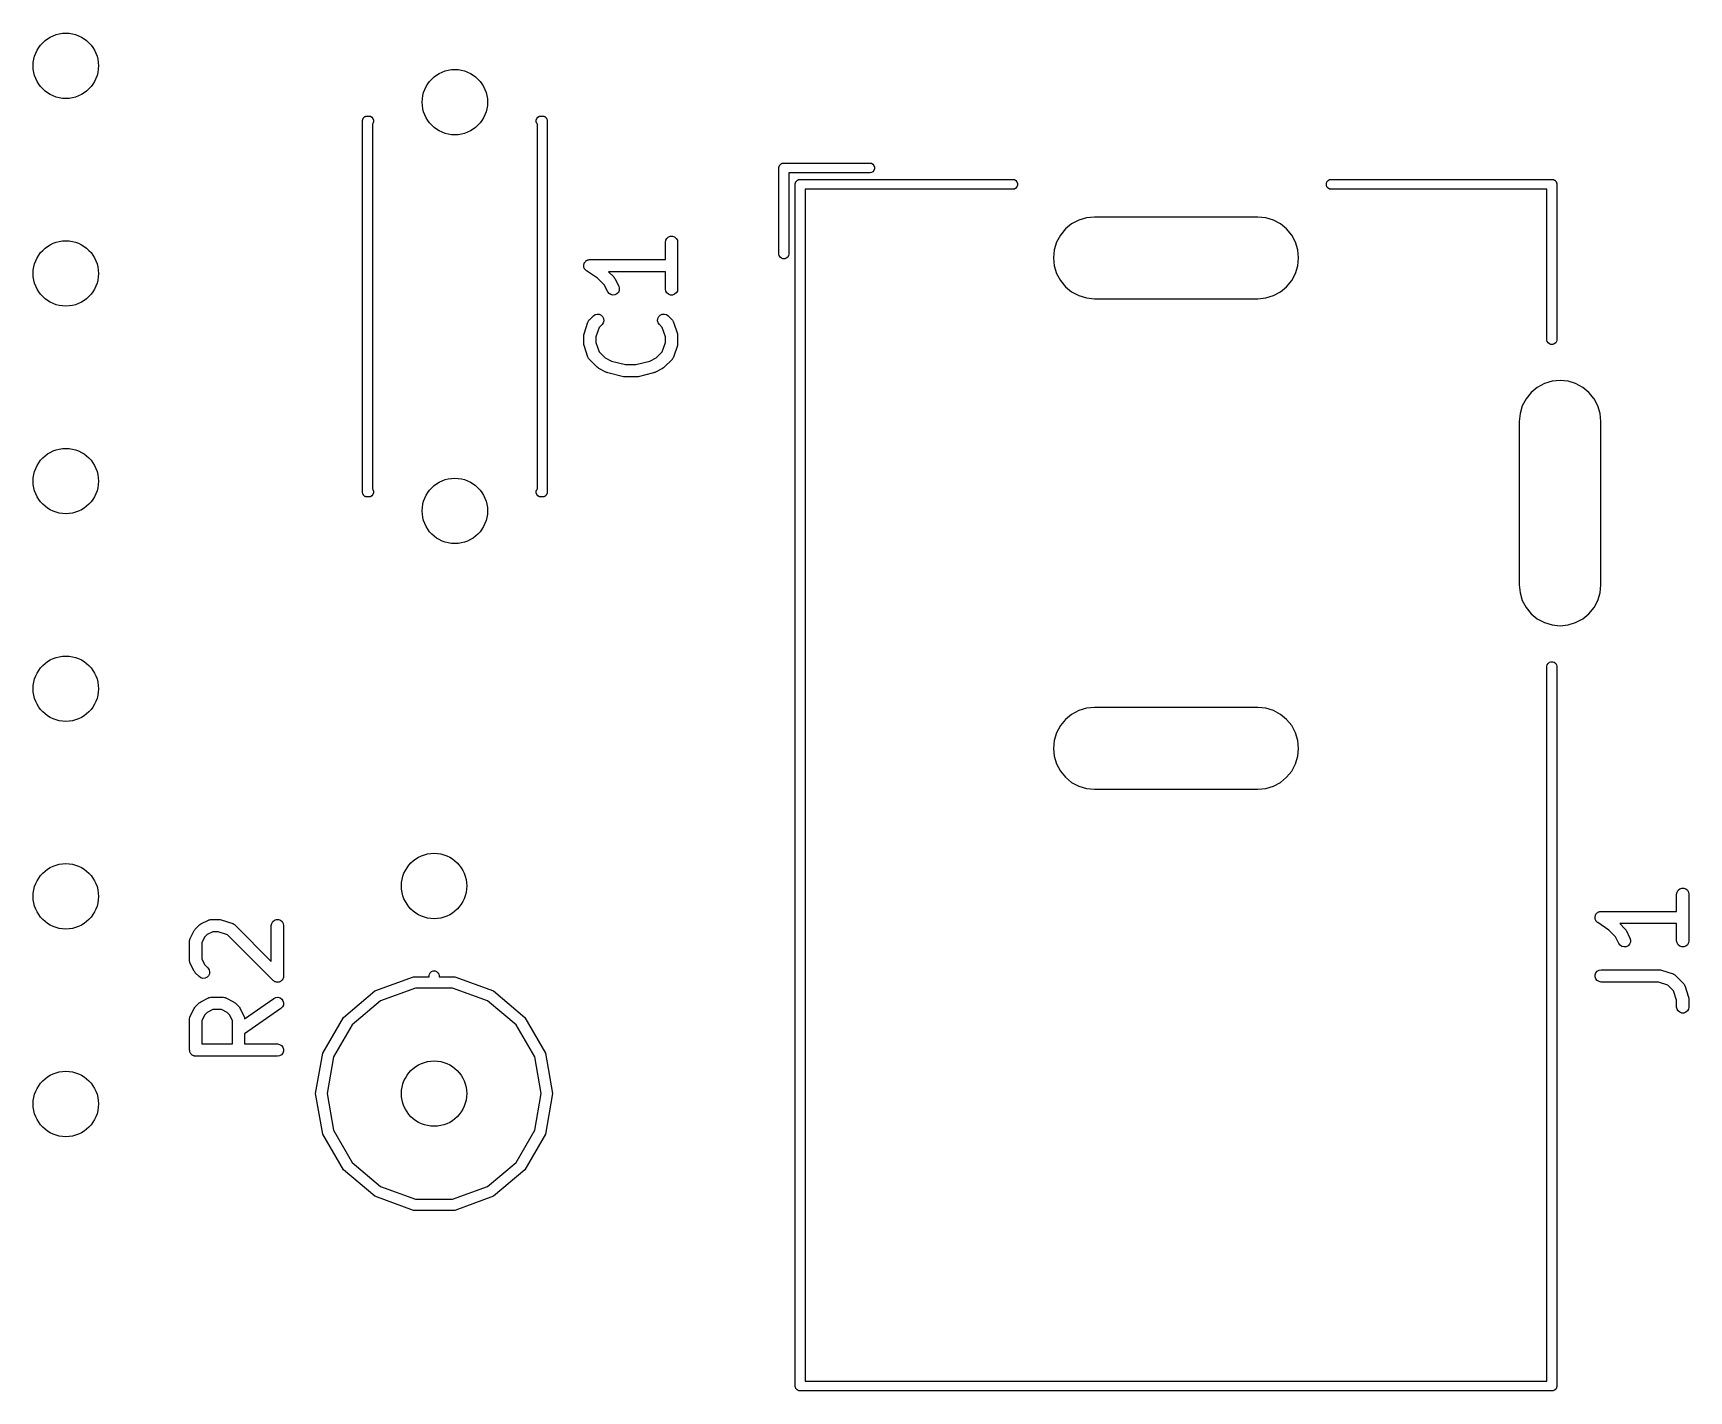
# Model space of a CAD drawing. Extents: x 138.2 to 186.5, y -95.8 to -46.7.
# Drawn here: x 165.72 to 185.98, y -95.84 to -79.23 of the extents above; entities that cross this region are included whole.
import ezdxf

# ---------------------------------------------------------------- set-up
doc = ezdxf.new("R2010")
doc.units = 0
doc.header["$MEASUREMENT"] = 0
doc.layers.add('BLACK', color=7, linetype='CONTINUOUS')

msp = doc.modelspace()

# ---------------------------------------------------------------- linework, layer by layer
at = {"layer": 'BLACK', "linetype": 'CONTINUOUS'}
for p, q in [((169.773, -80.2542), (169.778, -80.2507)), ((169.778, -80.2507), (169.783, -80.2489)), ((169.783, -80.2489), (169.787, -80.2462)), ((169.787, -80.2462), (169.792, -80.2453)), ((169.792, -80.2453), (169.797, -80.2435)), ((169.797, -80.2435), (169.803, -80.2435)), ((169.803, -80.2435), (169.803, -80.2435)), ((169.803, -80.2435), (169.828, -80.2435)), ((169.828, -80.2435), (169.844, -80.2462)), ((169.844, -80.2462), (169.862, -80.2568)), ((171.894, -80.2568), (171.912, -80.2462)), ((171.912, -80.2462), (171.928, -80.2435)), ((171.928, -80.2435), (171.953, -80.2435)), ((171.953, -80.2435), (171.959, -80.2435)), ((171.953, -80.2435), (171.953, -80.2435)), ((171.959, -80.2435), (171.964, -80.2453)), ((171.964, -80.2453), (171.969, -80.2462)), ((171.969, -80.2462), (171.973, -80.2489)), ((171.973, -80.2489), (171.978, -80.2507)), ((171.978, -80.2507), (171.983, -80.2542)), ((169.748, -80.2929), (169.75, -80.2879)), ((169.748, -80.2982), (169.748, -80.2929)), ((169.748, -80.2983), (169.748, -80.2982)), ((169.748, -84.8329), (169.748, -80.2983)), ((169.75, -80.2879), (169.751, -80.2827)), ((169.751, -80.2827), (169.753, -80.278)), ((169.753, -80.278), (169.755, -80.273)), ((169.755, -80.273), (169.759, -80.269)), ((169.759, -80.269), (169.761, -80.2643)), ((169.761, -80.2643), (169.765, -80.2609)), ((169.765, -80.2609), (169.769, -80.2568)), ((169.769, -80.2568), (169.773, -80.2542)), ((169.862, -80.2568), (169.876, -80.273)), ((169.876, -80.334), (169.868, -80.3432)), ((169.868, -80.3432), (169.868, -84.8038)), ((169.876, -80.273), (169.883, -80.2929)), ((169.883, -80.3141), (169.876, -80.334)), ((169.883, -80.2929), (169.883, -80.3141)), ((171.873, -80.2929), (171.88, -80.273)), ((171.873, -80.3141), (171.873, -80.2929)), ((171.88, -80.334), (171.873, -80.3141)), ((171.88, -80.273), (171.894, -80.2568)), ((171.888, -80.3432), (171.88, -80.334)), ((171.888, -84.8038), (171.888, -80.3432)), ((171.983, -80.2542), (171.987, -80.2568)), ((171.987, -80.2568), (171.991, -80.2609)), ((171.991, -80.2609), (171.995, -80.2643)), ((171.995, -80.2643), (171.997, -80.269)), ((171.997, -80.269), (172.001, -80.273)), ((172.001, -80.273), (172.003, -80.278)), ((172.003, -80.278), (172.005, -80.2827)), ((172.005, -80.2827), (172.006, -80.2879)), ((172.006, -80.2879), (172.008, -80.2929)), ((172.008, -80.2929), (172.008, -80.2982)), ((172.008, -80.2982), (172.008, -80.2983)), ((172.008, -80.2983), (172.008, -84.8487)), ((174.847, -80.8629), (174.848, -80.8577)), ((174.848, -80.8577), (174.85, -80.8531)), ((174.85, -80.8531), (174.852, -80.848)), ((174.852, -80.848), (174.856, -80.8439)), ((174.856, -80.8439), (174.858, -80.8393)), ((174.858, -80.8393), (174.862, -80.8359)), ((174.862, -80.8359), (174.866, -80.8318)), ((174.866, -80.8318), (174.87, -80.8292)), ((174.87, -80.8292), (174.875, -80.8257)), ((174.875, -80.8257), (174.88, -80.8239)), ((174.88, -80.8239), (174.884, -80.8212)), ((174.884, -80.8212), (174.889, -80.8203)), ((174.889, -80.8203), (174.894, -80.8185)), ((174.894, -80.8185), (174.9, -80.8185)), ((174.9, -80.8185), (174.9, -80.8185)), ((174.9, -80.8185), (175.96, -80.8185)), ((175.96, -80.8185), (175.976, -80.8212)), ((175.976, -80.8212), (175.994, -80.8318)), ((175.994, -80.8318), (176.008, -80.848)), ((176.008, -80.848), (176.015, -80.8679)), ((174.845, -80.8679), (174.847, -80.8629)), ((174.845, -80.8733), (174.845, -80.8679)), ((174.845, -81.9337), (174.845, -80.8733)), ((175.96, -80.9385), (174.965, -80.9385)), ((174.965, -80.9385), (174.965, -81.9337)), ((175.045, -81.0679), (175.047, -81.0629)), ((175.047, -81.0629), (175.048, -81.0577)), ((175.048, -81.0577), (175.05, -81.0531)), ((175.05, -81.0531), (175.052, -81.048)), ((175.052, -81.048), (175.056, -81.0439)), ((175.056, -81.0439), (175.058, -81.0393)), ((175.058, -81.0393), (175.062, -81.0359)), ((175.062, -81.0359), (175.066, -81.0318)), ((175.066, -81.0318), (175.07, -81.0292)), ((175.07, -81.0292), (175.075, -81.0257)), ((175.075, -81.0257), (175.08, -81.0239)), ((175.08, -81.0239), (175.084, -81.0212)), ((175.084, -81.0212), (175.089, -81.0203)), ((175.089, -81.0203), (175.094, -81.0185)), ((175.094, -81.0185), (175.1, -81.0185)), ((175.1, -81.0185), (175.1, -81.0185)), ((175.1, -81.0185), (177.71, -81.0185)), ((175.976, -80.9358), (175.96, -80.9385)), ((175.994, -80.9252), (175.976, -80.9358)), ((176.008, -80.909), (175.994, -80.9252)), ((176.015, -80.8891), (176.008, -80.909)), ((176.015, -80.8679), (176.015, -80.8891)), ((177.71, -81.0185), (177.726, -81.0212)), ((177.726, -81.0212), (177.744, -81.0318)), ((177.744, -81.0318), (177.758, -81.048)), ((177.758, -81.048), (177.765, -81.0679)), ((181.545, -81.0679), (181.552, -81.048)), ((181.552, -81.048), (181.566, -81.0318)), ((181.566, -81.0318), (181.584, -81.0212)), ((181.584, -81.0212), (181.6, -81.0185)), ((181.6, -81.0185), (184.31, -81.0185)), ((184.31, -81.0185), (184.316, -81.0185)), ((184.31, -81.0185), (184.31, -81.0185)), ((184.316, -81.0185), (184.321, -81.0203)), ((184.321, -81.0203), (184.326, -81.0212)), ((184.326, -81.0212), (184.33, -81.0239)), ((184.33, -81.0239), (184.335, -81.0257)), ((184.335, -81.0257), (184.34, -81.0292)), ((184.34, -81.0292), (184.344, -81.0318)), ((184.344, -81.0318), (184.348, -81.0359)), ((184.348, -81.0359), (184.352, -81.0393)), ((184.352, -81.0393), (184.354, -81.044)), ((184.354, -81.044), (184.358, -81.048)), ((184.358, -81.048), (184.36, -81.053)), ((184.36, -81.053), (184.362, -81.0577)), ((184.362, -81.0577), (184.363, -81.0629)), ((184.363, -81.0629), (184.365, -81.0679)), ((175.045, -81.0733), (175.045, -81.0679)), ((175.045, -95.7837), (175.045, -81.0733)), ((177.71, -81.1385), (175.165, -81.1385)), ((175.165, -81.1385), (175.165, -95.7185)), ((177.726, -81.1358), (177.71, -81.1385)), ((177.744, -81.1252), (177.726, -81.1358)), ((177.758, -81.109), (177.744, -81.1252)), ((177.765, -81.0891), (177.758, -81.109)), ((177.765, -81.0679), (177.765, -81.0891)), ((181.545, -81.0891), (181.545, -81.0679)), ((181.552, -81.109), (181.545, -81.0891)), ((181.566, -81.1252), (181.552, -81.109)), ((181.584, -81.1358), (181.566, -81.1252)), ((181.6, -81.1385), (181.584, -81.1358)), ((184.245, -81.1385), (181.6, -81.1385)), ((184.245, -82.9837), (184.245, -81.1385)), ((184.365, -81.0679), (184.365, -81.0732)), ((184.365, -81.0732), (184.365, -81.0733)), ((184.365, -81.0733), (184.365, -82.9837)), ((178.351, -81.6249), (178.289, -81.7007)), ((178.427, -81.5628), (178.351, -81.6249)), ((178.514, -81.5166), (178.427, -81.5628)), ((178.607, -81.4881), (178.514, -81.5166)), ((178.705, -81.4785), (178.607, -81.4881)), ((180.705, -81.4785), (178.705, -81.4785)), ((180.803, -81.4881), (180.705, -81.4785)), ((180.896, -81.5166), (180.803, -81.4881)), ((180.983, -81.5628), (180.896, -81.5166)), ((181.059, -81.6249), (180.983, -81.5628)), ((181.121, -81.7007), (181.059, -81.6249)), ((173.455, -81.7878), (173.46, -81.7621)), ((173.455, -81.9985), (173.455, -81.7878)), ((173.46, -81.7621), (173.473, -81.7396)), ((173.473, -81.7396), (173.493, -81.7228)), ((173.493, -81.7228), (173.517, -81.7139)), ((173.517, -81.7139), (173.543, -81.7139)), ((173.543, -81.7139), (173.568, -81.7228)), ((173.568, -81.7228), (173.588, -81.7396)), ((173.588, -81.7396), (173.601, -81.7621)), ((173.601, -81.7621), (173.605, -81.7878)), ((173.605, -81.7878), (173.605, -82.3592)), ((178.243, -81.7872), (178.215, -81.881)), ((178.289, -81.7007), (178.243, -81.7872)), ((181.167, -81.7872), (181.121, -81.7007)), ((181.195, -81.881), (181.167, -81.7872)), ((172.456, -82.0687), (172.457, -82.0646)), ((172.457, -82.0776), (172.456, -82.0687)), ((172.457, -82.0605), (172.46, -82.0521)), ((172.457, -82.0646), (172.457, -82.0605)), ((172.46, -82.0521), (172.462, -82.0434)), ((172.462, -82.0434), (172.464, -82.0399)), ((172.464, -82.0399), (172.465, -82.036)), ((172.465, -82.036), (172.471, -82.0291)), ((172.471, -82.0291), (172.476, -82.0217)), ((172.476, -82.0217), (172.48, -82.0192)), ((172.48, -82.0192), (172.482, -82.016)), ((172.482, -82.016), (172.49, -82.0116)), ((172.49, -82.0116), (172.497, -82.0063)), ((172.497, -82.0063), (172.501, -82.0051)), ((172.501, -82.0051), (172.505, -82.003)), ((172.505, -82.003), (172.514, -82.0015)), ((172.514, -82.0015), (172.522, -81.999)), ((172.522, -81.999), (172.526, -81.9992)), ((172.526, -81.9992), (172.53, -81.9985)), ((172.53, -81.9985), (173.455, -81.9985)), ((174.848, -81.9493), (174.845, -81.9337)), ((174.858, -81.9677), (174.848, -81.9493)), ((174.875, -81.9813), (174.858, -81.9677)), ((174.894, -81.9885), (174.875, -81.9813)), ((174.916, -81.9885), (174.894, -81.9885)), ((174.935, -81.9813), (174.916, -81.9885)), ((174.952, -81.9677), (174.935, -81.9813)), ((174.962, -81.9493), (174.952, -81.9677)), ((174.965, -81.9337), (174.962, -81.9493)), ((178.215, -81.881), (178.205, -81.9785)), ((178.205, -81.9785), (178.215, -82.076)), ((178.215, -82.076), (178.243, -82.1698)), ((181.167, -82.1698), (181.195, -82.076)), ((181.205, -81.9785), (181.195, -81.881)), ((181.195, -82.076), (181.205, -81.9785)), ((172.457, -82.0865), (172.457, -82.0776)), ((172.458, -82.0904), (172.457, -82.0865)), ((172.458, -82.0946), (172.458, -82.0904)), ((172.462, -82.1026), (172.458, -82.0946)), ((172.465, -82.111), (172.462, -82.1026)), ((172.468, -82.1142), (172.465, -82.111)), ((172.47, -82.1179), (172.468, -82.1142)), ((172.476, -82.1241), (172.47, -82.1179)), ((172.482, -82.131), (172.476, -82.1241)), ((172.486, -82.133), (172.482, -82.131)), ((172.489, -82.1359), (172.486, -82.133)), ((172.625, -82.227), (172.489, -82.1359)), ((172.707, -82.3084), (172.625, -82.227)), ((173.455, -82.1485), (172.759, -82.1485)), ((172.759, -82.1485), (172.822, -82.2109)), ((172.822, -82.2109), (172.828, -82.2208)), ((172.828, -82.2208), (172.836, -82.2304)), ((172.836, -82.2304), (172.883, -82.3257)), ((173.455, -82.3592), (173.455, -82.1485)), ((178.243, -82.1698), (178.289, -82.2563)), ((178.289, -82.2563), (178.351, -82.3321)), ((181.059, -82.3321), (181.121, -82.2563)), ((181.121, -82.2563), (181.167, -82.1698)), ((172.749, -82.3928), (172.707, -82.3084)), ((172.765, -82.4137), (172.749, -82.3928)), ((172.786, -82.428), (172.765, -82.4137)), ((172.812, -82.4341), (172.786, -82.428)), ((172.837, -82.4311), (172.812, -82.4341)), ((172.861, -82.4195), (172.837, -82.4311)), ((172.879, -82.4005), (172.861, -82.4195)), ((172.889, -82.3766), (172.879, -82.4005)), ((172.883, -82.3257), (172.891, -82.3506)), ((172.891, -82.3506), (172.889, -82.3766)), ((173.46, -82.3849), (173.455, -82.3592)), ((173.473, -82.4074), (173.46, -82.3849)), ((173.493, -82.4242), (173.473, -82.4074)), ((173.517, -82.4331), (173.493, -82.4242)), ((173.543, -82.4331), (173.517, -82.4331)), ((173.568, -82.4242), (173.543, -82.4331)), ((173.588, -82.4074), (173.568, -82.4242)), ((173.601, -82.3849), (173.588, -82.4074)), ((173.605, -82.3592), (173.601, -82.3849)), ((178.351, -82.3321), (178.427, -82.3942)), ((178.427, -82.3942), (178.514, -82.4404)), ((178.514, -82.4404), (178.607, -82.4689)), ((178.607, -82.4689), (178.705, -82.4785)), ((178.705, -82.4785), (180.705, -82.4785)), ((180.705, -82.4785), (180.803, -82.4689)), ((180.803, -82.4689), (180.896, -82.4404)), ((180.896, -82.4404), (180.983, -82.3942)), ((180.983, -82.3942), (181.059, -82.3321)), ((172.573, -82.6871), (172.594, -82.6722)), ((172.594, -82.6722), (172.619, -82.6655)), ((172.619, -82.6655), (172.645, -82.6677)), ((172.645, -82.6677), (172.669, -82.6787)), ((172.669, -82.6787), (172.687, -82.6971)), ((173.374, -82.6971), (173.392, -82.6787)), ((173.392, -82.6787), (173.416, -82.6677)), ((173.416, -82.6677), (173.442, -82.6655)), ((173.442, -82.6655), (173.467, -82.6722)), ((173.467, -82.6722), (173.488, -82.6871)), ((172.459, -82.9069), (172.507, -82.7641)), ((172.507, -82.7641), (172.509, -82.7603)), ((172.509, -82.7603), (172.51, -82.7561)), ((172.51, -82.7561), (172.515, -82.7489)), ((172.515, -82.7489), (172.519, -82.7412)), ((172.519, -82.7412), (172.522, -82.7383)), ((172.522, -82.7383), (172.525, -82.7348)), ((172.525, -82.7348), (172.573, -82.6871)), ((172.644, -82.8283), (172.605, -82.9428)), ((172.679, -82.7932), (172.644, -82.8283)), ((172.694, -82.7719), (172.679, -82.7932)), ((172.687, -82.6971), (172.698, -82.7208)), ((172.7, -82.7467), (172.694, -82.7719)), ((172.698, -82.7208), (172.7, -82.7467)), ((173.36, -82.7467), (173.363, -82.7208)), ((173.367, -82.7719), (173.36, -82.7467)), ((173.363, -82.7208), (173.374, -82.6971)), ((173.382, -82.7932), (173.367, -82.7719)), ((173.417, -82.8283), (173.382, -82.7932)), ((173.455, -82.9428), (173.417, -82.8283)), ((173.488, -82.6871), (173.536, -82.7348)), ((173.536, -82.7348), (173.538, -82.7383)), ((173.538, -82.7383), (173.542, -82.7412)), ((173.542, -82.7412), (173.546, -82.7489)), ((173.546, -82.7489), (173.551, -82.7561)), ((173.551, -82.7561), (173.552, -82.7603)), ((173.552, -82.7603), (173.554, -82.7641)), ((173.554, -82.7641), (173.602, -82.9069)), ((172.455, -82.9306), (172.457, -82.9188)), ((172.455, -83.0259), (172.455, -82.9306)), ((172.457, -83.0377), (172.455, -83.0259)), ((172.457, -82.9188), (172.459, -82.9069)), ((172.459, -83.0496), (172.457, -83.0377)), ((172.507, -83.1925), (172.459, -83.0496)), ((172.605, -82.9428), (172.605, -83.0137)), ((172.605, -83.0137), (172.644, -83.1282)), ((173.417, -83.1282), (173.455, -83.0137)), ((173.455, -83.0137), (173.455, -82.9428)), ((173.602, -83.0496), (173.554, -83.1925)), ((173.602, -82.9069), (173.603, -82.9188)), ((173.603, -83.0377), (173.602, -83.0496)), ((173.603, -82.9188), (173.605, -82.9306)), ((173.605, -83.0259), (173.603, -83.0377)), ((173.605, -82.9306), (173.605, -83.0259)), ((184.248, -82.9993), (184.245, -82.9837)), ((184.258, -83.0177), (184.248, -82.9993)), ((184.275, -83.0313), (184.258, -83.0177)), ((184.294, -83.0385), (184.275, -83.0313)), ((184.316, -83.0385), (184.294, -83.0385)), ((184.335, -83.0313), (184.316, -83.0385)), ((184.352, -83.0177), (184.335, -83.0313)), ((184.362, -82.9993), (184.352, -83.0177)), ((184.365, -82.9837), (184.362, -82.9993)), ((172.509, -83.1963), (172.507, -83.1925)), ((172.51, -83.2004), (172.509, -83.1963)), ((172.515, -83.2076), (172.51, -83.2004)), ((172.519, -83.2154), (172.515, -83.2076)), ((172.522, -83.2182), (172.519, -83.2154)), ((172.525, -83.2218), (172.522, -83.2182)), ((172.62, -83.317), (172.525, -83.2218)), ((172.644, -83.1282), (172.718, -83.2023)), ((172.718, -83.2023), (172.795, -83.2408)), ((172.795, -83.2408), (172.968, -83.2842)), ((172.968, -83.2842), (173.093, -83.2842)), ((173.093, -83.2842), (173.266, -83.2408)), ((173.266, -83.2408), (173.343, -83.2023)), ((173.343, -83.2023), (173.417, -83.1282)), ((173.536, -83.2218), (173.441, -83.317)), ((173.538, -83.2182), (173.536, -83.2218)), ((173.542, -83.2154), (173.538, -83.2182)), ((173.546, -83.2076), (173.542, -83.2154)), ((173.551, -83.2004), (173.546, -83.2076)), ((173.552, -83.1963), (173.551, -83.2004)), ((173.554, -83.1925), (173.552, -83.1963)), ((172.63, -83.3239), (172.62, -83.317)), ((172.64, -83.3311), (172.63, -83.3239)), ((172.735, -83.3787), (172.64, -83.3311)), ((172.743, -83.381), (172.735, -83.3787)), ((172.75, -83.3844), (172.743, -83.381)), ((172.941, -83.432), (172.75, -83.3844)), ((172.95, -83.4326), (172.941, -83.432)), ((172.959, -83.4342), (172.95, -83.4326)), ((173.102, -83.4342), (172.959, -83.4342)), ((173.111, -83.4326), (173.102, -83.4342)), ((173.12, -83.432), (173.111, -83.4326)), ((173.31, -83.3844), (173.12, -83.432)), ((173.318, -83.381), (173.31, -83.3844)), ((173.326, -83.3787), (173.318, -83.381)), ((173.421, -83.3311), (173.326, -83.3787)), ((173.431, -83.3239), (173.421, -83.3311)), ((173.441, -83.317), (173.431, -83.3239)), ((184.307, -83.4881), (184.214, -83.5166)), ((184.405, -83.4785), (184.307, -83.4881)), ((184.503, -83.4881), (184.405, -83.4785)), ((184.596, -83.5166), (184.503, -83.4881)), ((184.051, -83.6249), (183.989, -83.7007)), ((184.127, -83.5628), (184.051, -83.6249)), ((184.214, -83.5166), (184.127, -83.5628)), ((184.683, -83.5628), (184.596, -83.5166)), ((184.759, -83.6249), (184.683, -83.5628)), ((184.821, -83.7007), (184.759, -83.6249)), ((183.915, -83.881), (183.905, -83.9785)), ((183.943, -83.7872), (183.915, -83.881)), ((183.989, -83.7007), (183.943, -83.7872)), ((184.867, -83.7872), (184.821, -83.7007)), ((184.895, -83.881), (184.867, -83.7872)), ((184.905, -83.9785), (184.895, -83.881)), ((183.905, -83.9785), (183.905, -85.9785)), ((184.905, -85.9785), (184.905, -83.9785)), ((169.748, -84.8541), (169.748, -84.8329)), ((169.75, -84.8591), (169.748, -84.8541)), ((169.751, -84.8643), (169.75, -84.8591)), ((169.753, -84.8689), (169.751, -84.8643)), ((169.755, -84.874), (169.753, -84.8689)), ((169.759, -84.878), (169.755, -84.874)), ((169.761, -84.8827), (169.759, -84.878)), ((169.765, -84.8861), (169.761, -84.8827)), ((169.769, -84.8902), (169.765, -84.8861)), ((169.773, -84.8928), (169.769, -84.8902)), ((169.778, -84.8963), (169.773, -84.8928)), ((169.783, -84.8981), (169.778, -84.8963)), ((169.787, -84.9008), (169.783, -84.8981)), ((169.792, -84.9017), (169.787, -84.9008)), ((169.797, -84.9035), (169.792, -84.9017)), ((169.803, -84.9035), (169.797, -84.9035)), ((169.828, -84.9035), (169.803, -84.9035)), ((169.803, -84.9035), (169.803, -84.9035)), ((169.844, -84.9008), (169.828, -84.9035)), ((169.862, -84.8902), (169.844, -84.9008)), ((169.876, -84.874), (169.862, -84.8902)), ((169.868, -84.8038), (169.876, -84.813)), ((169.876, -84.813), (169.883, -84.8329)), ((169.883, -84.8541), (169.876, -84.874)), ((169.883, -84.8329), (169.883, -84.8541)), ((171.873, -84.8329), (171.88, -84.813)), ((171.873, -84.8541), (171.873, -84.8329)), ((171.88, -84.874), (171.873, -84.8541)), ((171.88, -84.813), (171.888, -84.8038)), ((171.894, -84.8902), (171.88, -84.874)), ((171.912, -84.9008), (171.894, -84.8902)), ((171.928, -84.9035), (171.912, -84.9008)), ((171.953, -84.9035), (171.928, -84.9035)), ((171.959, -84.9035), (171.953, -84.9035)), ((171.953, -84.9035), (171.953, -84.9035)), ((171.964, -84.9017), (171.959, -84.9035)), ((171.969, -84.9008), (171.964, -84.9017)), ((171.973, -84.8981), (171.969, -84.9008)), ((171.978, -84.8963), (171.973, -84.8981)), ((171.983, -84.8928), (171.978, -84.8963)), ((171.987, -84.8902), (171.983, -84.8928)), ((171.991, -84.8861), (171.987, -84.8902)), ((171.995, -84.8827), (171.991, -84.8861)), ((171.997, -84.878), (171.995, -84.8827)), ((172.001, -84.874), (171.997, -84.878)), ((172.003, -84.869), (172.001, -84.874)), ((172.005, -84.8643), (172.003, -84.869)), ((172.006, -84.8591), (172.005, -84.8643)), ((172.008, -84.8541), (172.006, -84.8591)), ((172.008, -84.8487), (172.008, -84.8488)), ((172.008, -84.8488), (172.008, -84.8541)), ((183.905, -85.9785), (183.915, -86.076)), ((183.915, -86.076), (183.943, -86.1698)), ((184.867, -86.1698), (184.895, -86.076)), ((184.895, -86.076), (184.905, -85.9785)), ((183.943, -86.1698), (183.989, -86.2563)), ((183.989, -86.2563), (184.051, -86.3321)), ((184.051, -86.3321), (184.127, -86.3942)), ((184.683, -86.3942), (184.759, -86.3321)), ((184.759, -86.3321), (184.821, -86.2563)), ((184.821, -86.2563), (184.867, -86.1698)), ((184.127, -86.3942), (184.214, -86.4404)), ((184.214, -86.4404), (184.307, -86.4689)), ((184.307, -86.4689), (184.405, -86.4785)), ((184.405, -86.4785), (184.503, -86.4689)), ((184.503, -86.4689), (184.596, -86.4404)), ((184.596, -86.4404), (184.683, -86.3942)), ((184.248, -86.9577), (184.258, -86.9393)), ((184.258, -86.9393), (184.275, -86.9257)), ((184.275, -86.9257), (184.294, -86.9185)), ((184.294, -86.9185), (184.316, -86.9185)), ((184.316, -86.9185), (184.335, -86.9257)), ((184.335, -86.9257), (184.352, -86.9393)), ((184.352, -86.9393), (184.362, -86.9577)), ((184.245, -86.9733), (184.248, -86.9577)), ((184.245, -95.7185), (184.245, -86.9733)), ((184.362, -86.9577), (184.365, -86.9733)), ((184.365, -86.9733), (184.365, -95.7837)), ((178.514, -87.5166), (178.427, -87.5628)), ((178.607, -87.4881), (178.514, -87.5166)), ((178.705, -87.4785), (178.607, -87.4881)), ((180.705, -87.4785), (178.705, -87.4785)), ((180.803, -87.4881), (180.705, -87.4785)), ((180.896, -87.5166), (180.803, -87.4881)), ((180.983, -87.5628), (180.896, -87.5166)), ((178.289, -87.7007), (178.243, -87.7872)), ((178.351, -87.6249), (178.289, -87.7007)), ((178.427, -87.5628), (178.351, -87.6249)), ((181.059, -87.6249), (180.983, -87.5628)), ((181.121, -87.7007), (181.059, -87.6249)), ((181.167, -87.7872), (181.121, -87.7007)), ((178.215, -87.881), (178.205, -87.9785)), ((178.243, -87.7872), (178.215, -87.881)), ((181.195, -87.881), (181.167, -87.7872)), ((181.205, -87.9785), (181.195, -87.881)), ((178.205, -87.9785), (178.215, -88.076)), ((178.215, -88.076), (178.243, -88.1698)), ((181.167, -88.1698), (181.195, -88.076)), ((181.195, -88.076), (181.205, -87.9785)), ((178.243, -88.1698), (178.289, -88.2563)), ((178.289, -88.2563), (178.351, -88.3321)), ((178.351, -88.3321), (178.427, -88.3942)), ((180.983, -88.3942), (181.059, -88.3321)), ((181.059, -88.3321), (181.121, -88.2563)), ((181.121, -88.2563), (181.167, -88.1698)), ((178.427, -88.3942), (178.514, -88.4404)), ((178.514, -88.4404), (178.607, -88.4689)), ((178.607, -88.4689), (178.705, -88.4785)), ((178.705, -88.4785), (180.705, -88.4785)), ((180.705, -88.4785), (180.803, -88.4689)), ((180.803, -88.4689), (180.896, -88.4404)), ((180.896, -88.4404), (180.983, -88.3942)), ((185.832, -89.7618), (185.837, -89.7362)), ((185.832, -89.9725), (185.832, -89.7618)), ((185.837, -89.7362), (185.85, -89.7136)), ((185.85, -89.7136), (185.87, -89.6969)), ((185.87, -89.6969), (185.894, -89.688)), ((185.894, -89.688), (185.92, -89.688)), ((185.92, -89.688), (185.945, -89.6969)), ((185.945, -89.6969), (185.965, -89.7136)), ((185.965, -89.7136), (185.978, -89.7362)), ((185.978, -89.7362), (185.982, -89.7618)), ((185.982, -89.7618), (185.982, -90.3333)), ((184.867, -89.9856), (184.874, -89.9803)), ((184.874, -89.9803), (184.878, -89.9791)), ((184.878, -89.9791), (184.882, -89.9771)), ((184.882, -89.9771), (184.891, -89.9755)), ((184.891, -89.9755), (184.899, -89.973)), ((184.899, -89.973), (184.903, -89.9733)), ((184.903, -89.9733), (184.907, -89.9725)), ((184.907, -89.9725), (185.832, -89.9725)), ((167.701, -90.1885), (167.749, -90.1409)), ((167.749, -90.1409), (167.758, -90.134)), ((167.758, -90.134), (167.768, -90.1268)), ((167.768, -90.1268), (167.863, -90.0792)), ((167.863, -90.0792), (167.867, -90.078)), ((167.867, -90.078), (167.871, -90.0758)), ((167.871, -90.0758), (167.88, -90.0743)), ((167.88, -90.0743), (167.888, -90.0718)), ((167.888, -90.0718), (167.893, -90.072)), ((167.893, -90.072), (167.897, -90.0713)), ((167.897, -90.0713), (167.992, -90.0713)), ((167.992, -90.0713), (168.004, -90.0734)), ((168.004, -90.0734), (168.016, -90.0751)), ((168.016, -90.0751), (168.159, -90.1228)), ((168.159, -90.1228), (168.162, -90.1248)), ((168.162, -90.1248), (168.167, -90.1259)), ((168.167, -90.1259), (168.174, -90.131)), ((168.174, -90.131), (168.182, -90.1352)), ((168.182, -90.1352), (168.184, -90.1384)), ((168.184, -90.1384), (168.188, -90.1409)), ((168.188, -90.1409), (168.631, -90.5843)), ((168.631, -90.1463), (168.636, -90.1206)), ((168.631, -90.5843), (168.631, -90.1463)), ((168.636, -90.1206), (168.649, -90.0981)), ((168.649, -90.0981), (168.669, -90.0813)), ((168.669, -90.0813), (168.693, -90.0724)), ((168.693, -90.0724), (168.719, -90.0724)), ((168.719, -90.0724), (168.744, -90.0813)), ((168.744, -90.0813), (168.764, -90.0981)), ((168.764, -90.0981), (168.777, -90.1206)), ((168.777, -90.1206), (168.781, -90.1463)), ((168.781, -90.1463), (168.781, -90.7653)), ((184.833, -90.0427), (184.834, -90.0387)), ((184.834, -90.0516), (184.833, -90.0427)), ((184.834, -90.0345), (184.837, -90.0261)), ((184.834, -90.0387), (184.834, -90.0345)), ((184.834, -90.0606), (184.834, -90.0516)), ((184.835, -90.0645), (184.834, -90.0606)), ((184.835, -90.0686), (184.835, -90.0645)), ((184.839, -90.0766), (184.835, -90.0686)), ((184.837, -90.0261), (184.839, -90.0174)), ((184.839, -90.0174), (184.841, -90.014)), ((184.842, -90.085), (184.839, -90.0766)), ((184.841, -90.014), (184.842, -90.01)), ((184.842, -90.01), (184.848, -90.0032)), ((184.845, -90.0882), (184.842, -90.085)), ((184.847, -90.092), (184.845, -90.0882)), ((184.853, -90.0981), (184.847, -90.092)), ((184.848, -90.0032), (184.853, -89.9957)), ((184.853, -89.9957), (184.856, -89.9933)), ((184.859, -90.105), (184.853, -90.0981)), ((184.856, -89.9933), (184.859, -89.9901)), ((184.859, -89.9901), (184.867, -89.9856)), ((184.863, -90.1071), (184.859, -90.105)), ((184.866, -90.11), (184.863, -90.1071)), ((185.002, -90.2011), (184.866, -90.11)), ((185.832, -90.1225), (185.136, -90.1225)), ((185.136, -90.1225), (185.199, -90.185)), ((185.832, -90.3333), (185.832, -90.1225)), ((167.631, -90.3368), (167.632, -90.3325)), ((167.631, -90.5749), (167.631, -90.3368)), ((167.632, -90.3282), (167.634, -90.3198)), ((167.632, -90.3325), (167.632, -90.3282)), ((167.634, -90.3198), (167.636, -90.3111)), ((167.636, -90.3111), (167.638, -90.3074)), ((167.638, -90.3074), (167.639, -90.3032)), ((167.639, -90.3032), (167.687, -90.208)), ((167.687, -90.208), (167.694, -90.1983)), ((167.694, -90.1983), (167.701, -90.1885)), ((167.816, -90.2859), (167.781, -90.3545)), ((167.781, -90.3545), (167.781, -90.5572)), ((167.846, -90.2555), (167.816, -90.2859)), ((167.915, -90.2213), (167.846, -90.2555)), ((167.98, -90.2213), (167.915, -90.2213)), ((168.094, -90.2595), (167.98, -90.2213)), ((168.653, -90.8184), (168.094, -90.2595)), ((185.084, -90.2824), (185.002, -90.2011)), ((185.126, -90.3668), (185.084, -90.2824)), ((185.142, -90.3877), (185.126, -90.3668)), ((185.199, -90.185), (185.205, -90.1948)), ((185.205, -90.1948), (185.213, -90.2045)), ((185.213, -90.2045), (185.26, -90.2997)), ((185.256, -90.3746), (185.238, -90.3935)), ((185.266, -90.3507), (185.256, -90.3746)), ((185.26, -90.2997), (185.268, -90.3247)), ((185.268, -90.3247), (185.266, -90.3507)), ((185.837, -90.3589), (185.832, -90.3333)), ((185.85, -90.3815), (185.837, -90.3589)), ((185.87, -90.3982), (185.85, -90.3815)), ((185.965, -90.3815), (185.945, -90.3982)), ((185.978, -90.3589), (185.965, -90.3815)), ((185.982, -90.3333), (185.978, -90.3589)), ((167.632, -90.5791), (167.631, -90.5749)), ((167.632, -90.5834), (167.632, -90.5791)), ((167.634, -90.5919), (167.632, -90.5834)), ((167.781, -90.5572), (167.816, -90.6257)), ((185.163, -90.4021), (185.142, -90.3877)), ((185.189, -90.4081), (185.163, -90.4021)), ((185.214, -90.4051), (185.189, -90.4081)), ((185.238, -90.3935), (185.214, -90.4051)), ((185.894, -90.4071), (185.87, -90.3982)), ((185.92, -90.4071), (185.894, -90.4071)), ((185.945, -90.3982), (185.92, -90.4071)), ((167.636, -90.6005), (167.634, -90.5919)), ((167.638, -90.6043), (167.636, -90.6005)), ((167.639, -90.6084), (167.638, -90.6043)), ((167.687, -90.7036), (167.639, -90.6084)), ((167.694, -90.7133), (167.687, -90.7036)), ((167.701, -90.7231), (167.694, -90.7133)), ((167.749, -90.7707), (167.701, -90.7231)), ((167.77, -90.7857), (167.749, -90.7707)), ((167.795, -90.7924), (167.77, -90.7857)), ((167.821, -90.7902), (167.795, -90.7924)), ((167.816, -90.6257), (167.855, -90.6647)), ((167.845, -90.7792), (167.821, -90.7902)), ((167.863, -90.7607), (167.845, -90.7792)), ((167.855, -90.6647), (167.87, -90.686)), ((167.874, -90.7371), (167.863, -90.7607)), ((167.87, -90.686), (167.876, -90.7112)), ((167.876, -90.7112), (167.874, -90.7371)), ((168.777, -90.791), (168.772, -90.7995)), ((168.779, -90.7847), (168.777, -90.7877)), ((168.777, -90.7877), (168.777, -90.791)), ((168.78, -90.775), (168.779, -90.7847)), ((168.781, -90.7653), (168.78, -90.775)), ((169.899, -90.9463), (170.372, -90.774)), ((170.372, -90.774), (170.564, -90.774)), ((170.564, -90.7568), (170.567, -90.7412)), ((170.564, -90.774), (170.564, -90.7568)), ((170.567, -90.7412), (170.577, -90.7228)), ((170.577, -90.7228), (170.594, -90.7092)), ((170.594, -90.7092), (170.613, -90.702)), ((170.613, -90.702), (170.635, -90.702)), ((170.635, -90.702), (170.654, -90.7092)), ((170.654, -90.7092), (170.671, -90.7228)), ((170.671, -90.7228), (170.681, -90.7412)), ((170.681, -90.7412), (170.684, -90.7568)), ((170.684, -90.7568), (170.684, -90.774)), ((170.684, -90.774), (170.876, -90.774)), ((170.876, -90.774), (171.349, -90.9463)), ((184.834, -90.7488), (184.842, -90.7243)), ((184.834, -90.7749), (184.834, -90.7488)), ((184.842, -90.7993), (184.834, -90.7749)), ((184.842, -90.7243), (184.859, -90.7044)), ((184.859, -90.7044), (184.882, -90.6914)), ((184.882, -90.6914), (184.907, -90.6868)), ((184.907, -90.6868), (185.622, -90.6868)), ((185.622, -90.6868), (185.634, -90.6889)), ((185.634, -90.6889), (185.645, -90.6907)), ((185.645, -90.6907), (185.788, -90.7383)), ((185.788, -90.7383), (185.792, -90.7404)), ((185.792, -90.7404), (185.796, -90.7415)), ((185.796, -90.7415), (185.803, -90.7465)), ((185.803, -90.7465), (185.811, -90.7507)), ((185.811, -90.7507), (185.814, -90.7539)), ((185.814, -90.7539), (185.818, -90.7564)), ((185.818, -90.7564), (185.913, -90.8517)), ((168.661, -90.824), (168.653, -90.8184)), ((168.669, -90.8303), (168.661, -90.824)), ((168.672, -90.8314), (168.669, -90.8303)), ((168.675, -90.8333), (168.672, -90.8314)), ((168.684, -90.8358), (168.675, -90.8333)), ((168.693, -90.8392), (168.684, -90.8358)), ((168.697, -90.8392), (168.693, -90.8392)), ((168.7, -90.84), (168.697, -90.8392)), ((168.71, -90.8392), (168.7, -90.84)), ((168.719, -90.8392), (168.71, -90.8392)), ((168.723, -90.8381), (168.719, -90.8392)), ((168.726, -90.8378), (168.723, -90.8381)), ((168.735, -90.8336), (168.726, -90.8378)), ((168.744, -90.8303), (168.735, -90.8336)), ((168.746, -90.8282), (168.744, -90.8303)), ((168.749, -90.8268), (168.746, -90.8282)), ((168.756, -90.8198), (168.749, -90.8268)), ((168.764, -90.8135), (168.756, -90.8198)), ((168.765, -90.8107), (168.764, -90.8135)), ((168.768, -90.8084), (168.765, -90.8107)), ((168.772, -90.7995), (168.768, -90.8084)), ((169.513, -91.27), (169.899, -90.9463)), ((170.397, -90.9119), (169.969, -91.0675)), ((170.851, -90.9119), (170.397, -90.9119)), ((171.279, -91.0675), (170.851, -90.9119)), ((171.349, -90.9463), (171.735, -91.27)), ((184.859, -90.8193), (184.842, -90.7993)), ((184.882, -90.8323), (184.859, -90.8193)), ((184.907, -90.8368), (184.882, -90.8323)), ((185.609, -90.8368), (184.907, -90.8368)), ((185.724, -90.875), (185.609, -90.8368)), ((185.794, -90.9452), (185.724, -90.875)), ((185.832, -91.0597), (185.794, -90.9452)), ((185.913, -90.8517), (185.915, -90.8552)), ((185.915, -90.8552), (185.919, -90.8581)), ((185.919, -90.8581), (185.923, -90.8658)), ((185.923, -90.8658), (185.928, -90.873)), ((185.928, -90.873), (185.929, -90.8772)), ((185.929, -90.8772), (185.931, -90.881)), ((185.931, -90.881), (185.979, -91.0238)), ((167.639, -91.2556), (167.687, -91.1604)), ((167.687, -91.1604), (167.694, -91.1507)), ((167.694, -91.1507), (167.701, -91.1409)), ((167.701, -91.1409), (167.749, -91.0933)), ((167.749, -91.0933), (167.758, -91.0864)), ((167.758, -91.0864), (167.768, -91.0792)), ((167.768, -91.0792), (167.863, -91.0316)), ((167.915, -91.1737), (167.846, -91.2079)), ((167.863, -91.0316), (167.867, -91.0304)), ((167.867, -91.0304), (167.871, -91.0282)), ((167.871, -91.0282), (167.88, -91.0267)), ((167.88, -91.0267), (167.888, -91.0242)), ((167.888, -91.0242), (167.893, -91.0244)), ((167.893, -91.0244), (167.897, -91.0237)), ((167.897, -91.0237), (168.04, -91.0237)), ((168.022, -91.1737), (167.915, -91.1737)), ((168.091, -91.2079), (168.022, -91.1737)), ((168.04, -91.0237), (168.044, -91.0244)), ((168.044, -91.0244), (168.048, -91.0242)), ((168.048, -91.0242), (168.057, -91.0267)), ((168.057, -91.0267), (168.065, -91.0282)), ((168.065, -91.0282), (168.069, -91.0304)), ((168.069, -91.0304), (168.073, -91.0316)), ((168.073, -91.0316), (168.168, -91.0792)), ((168.168, -91.0792), (168.178, -91.0864)), ((168.178, -91.0864), (168.188, -91.0933)), ((168.188, -91.0933), (168.236, -91.1409)), ((168.236, -91.1409), (168.242, -91.1507)), ((168.242, -91.1507), (168.25, -91.1604)), ((168.25, -91.1604), (168.297, -91.2556)), ((168.305, -91.2881), (168.663, -91.0372)), ((168.749, -91.1601), (168.305, -91.471)), ((168.663, -91.0372), (168.687, -91.0262)), ((168.687, -91.0262), (168.713, -91.024)), ((168.713, -91.024), (168.738, -91.0307)), ((168.738, -91.0307), (168.759, -91.0456)), ((168.768, -91.1417), (168.749, -91.1601)), ((168.759, -91.0456), (168.774, -91.067)), ((168.779, -91.1181), (168.768, -91.1417)), ((168.774, -91.067), (168.781, -91.0921)), ((168.781, -91.0921), (168.779, -91.1181)), ((169.969, -91.0675), (169.62, -91.3599)), ((171.628, -91.3599), (171.279, -91.0675)), ((185.832, -91.1428), (185.832, -91.0597)), ((185.837, -91.1684), (185.832, -91.1428)), ((185.85, -91.191), (185.837, -91.1684)), ((185.87, -91.2077), (185.85, -91.191)), ((185.965, -91.191), (185.945, -91.2077)), ((185.978, -91.1684), (185.965, -91.191)), ((185.982, -91.1428), (185.978, -91.1684)), ((185.979, -91.0238), (185.98, -91.0357)), ((185.98, -91.0357), (185.982, -91.0475)), ((185.982, -91.0475), (185.982, -91.1428)), ((167.631, -91.2891), (167.632, -91.2849)), ((167.631, -91.6701), (167.631, -91.2891)), ((167.632, -91.2806), (167.634, -91.2721)), ((167.632, -91.2849), (167.632, -91.2806)), ((167.634, -91.2721), (167.636, -91.2635)), ((167.636, -91.2635), (167.638, -91.2597)), ((167.638, -91.2597), (167.639, -91.2556)), ((167.816, -91.2383), (167.781, -91.3068)), ((167.781, -91.3068), (167.781, -91.5951)), ((167.846, -91.2079), (167.816, -91.2383)), ((168.121, -91.2383), (168.091, -91.2079)), ((168.155, -91.3068), (168.121, -91.2383)), ((168.155, -91.5951), (168.155, -91.3068)), ((168.297, -91.2556), (168.299, -91.2597)), ((168.299, -91.2597), (168.301, -91.2635)), ((168.301, -91.2635), (168.302, -91.2721)), ((168.302, -91.2721), (168.305, -91.2806)), ((168.305, -91.2806), (168.304, -91.2849)), ((168.304, -91.2849), (168.305, -91.2881)), ((169.261, -91.7061), (169.513, -91.27)), ((169.62, -91.3599), (169.393, -91.754)), ((171.855, -91.754), (171.628, -91.3599)), ((171.735, -91.27), (171.987, -91.7061)), ((185.894, -91.2166), (185.87, -91.2077)), ((185.92, -91.2166), (185.894, -91.2166)), ((185.945, -91.2077), (185.92, -91.2166)), ((167.781, -91.5951), (168.155, -91.5951)), ((168.305, -91.471), (168.305, -91.5951)), ((168.305, -91.5951), (168.706, -91.5951)), ((168.706, -91.5951), (168.732, -91.5996)), ((168.732, -91.5996), (168.755, -91.6126)), ((167.633, -91.6766), (167.631, -91.6701)), ((167.633, -91.6831), (167.633, -91.6766)), ((167.635, -91.6893), (167.633, -91.6831)), ((167.636, -91.6957), (167.635, -91.6893)), ((167.639, -91.7014), (167.636, -91.6957)), ((167.641, -91.7076), (167.639, -91.7014)), ((167.646, -91.7126), (167.641, -91.7076)), ((167.649, -91.7183), (167.646, -91.7126)), ((167.654, -91.7225), (167.649, -91.7183)), ((167.658, -91.7275), (167.654, -91.7225)), ((167.664, -91.7308), (167.658, -91.7275)), ((167.669, -91.735), (167.664, -91.7308)), ((167.675, -91.7373), (167.669, -91.735)), ((167.681, -91.7406), (167.675, -91.7373)), ((167.687, -91.7417), (167.681, -91.7406)), ((167.693, -91.744), (167.687, -91.7417)), ((167.7, -91.744), (167.693, -91.744)), ((167.706, -91.7451), (167.7, -91.744)), ((168.706, -91.7451), (167.706, -91.7451)), ((168.732, -91.7406), (168.706, -91.7451)), ((168.755, -91.7275), (168.732, -91.7406)), ((168.755, -91.6126), (168.771, -91.6326)), ((168.771, -91.7076), (168.755, -91.7275)), ((168.771, -91.6326), (168.78, -91.6571)), ((168.78, -91.6831), (168.771, -91.7076)), ((168.78, -91.6571), (168.78, -91.6831)), ((169.174, -92.202), (169.261, -91.7061)), ((169.393, -91.754), (169.314, -92.202)), ((171.934, -92.202), (171.855, -91.754)), ((171.987, -91.7061), (172.074, -92.202)), ((169.261, -92.6979), (169.174, -92.202)), ((169.314, -92.202), (169.393, -92.65)), ((171.855, -92.65), (171.934, -92.202)), ((172.074, -92.202), (171.987, -92.6979)), ((169.513, -93.134), (169.261, -92.6979)), ((169.393, -92.65), (169.62, -93.0441)), ((171.628, -93.0441), (171.855, -92.65)), ((171.987, -92.6979), (171.735, -93.134)), ((169.899, -93.4577), (169.513, -93.134)), ((169.62, -93.0441), (169.969, -93.3365)), ((171.279, -93.3365), (171.628, -93.0441)), ((171.735, -93.134), (171.349, -93.4577)), ((169.969, -93.3365), (170.397, -93.4921)), ((170.851, -93.4921), (171.279, -93.3365)), ((170.372, -93.63), (169.899, -93.4577)), ((170.397, -93.4921), (170.851, -93.4921)), ((171.349, -93.4577), (170.876, -93.63)), ((170.876, -93.63), (170.372, -93.63)), ((175.045, -95.7838), (175.045, -95.7837)), ((175.045, -95.7891), (175.045, -95.7838)), ((175.047, -95.7941), (175.045, -95.7891)), ((175.048, -95.7993), (175.047, -95.7941)), ((175.05, -95.804), (175.048, -95.7993)), ((175.052, -95.809), (175.05, -95.804)), ((175.056, -95.813), (175.052, -95.809)), ((175.058, -95.8177), (175.056, -95.813)), ((175.062, -95.8211), (175.058, -95.8177)), ((175.066, -95.8252), (175.062, -95.8211)), ((175.07, -95.8278), (175.066, -95.8252)), ((175.075, -95.8313), (175.07, -95.8278)), ((175.08, -95.8331), (175.075, -95.8313)), ((175.084, -95.8358), (175.08, -95.8331)), ((175.089, -95.8367), (175.084, -95.8358)), ((175.094, -95.8385), (175.089, -95.8367)), ((175.1, -95.8385), (175.094, -95.8385)), ((184.31, -95.8385), (175.1, -95.8385)), ((175.1, -95.8385), (175.1, -95.8385)), ((175.165, -95.7185), (184.245, -95.7185)), ((184.316, -95.8385), (184.31, -95.8385)), ((184.31, -95.8385), (184.31, -95.8385)), ((184.321, -95.8367), (184.316, -95.8385)), ((184.326, -95.8358), (184.321, -95.8367)), ((184.33, -95.8331), (184.326, -95.8358)), ((184.335, -95.8313), (184.33, -95.8331)), ((184.34, -95.8278), (184.335, -95.8313)), ((184.344, -95.8252), (184.34, -95.8278)), ((184.348, -95.8211), (184.344, -95.8252)), ((184.352, -95.8177), (184.348, -95.8211)), ((184.354, -95.813), (184.352, -95.8177)), ((184.358, -95.809), (184.354, -95.813)), ((184.36, -95.804), (184.358, -95.809)), ((184.362, -95.7993), (184.36, -95.804)), ((184.363, -95.7941), (184.362, -95.7993)), ((184.365, -95.7891), (184.363, -95.7941)), ((184.365, -95.7837), (184.365, -95.7838)), ((184.365, -95.7838), (184.365, -95.7891))]:
    msp.add_line(p, q, dxfattribs=at)
at = {"layer": 'BLACK'}
for centre in [(166.116, -79.629), (170.878, -80.0735), (166.116, -82.169), (166.116, -84.709), (170.878, -85.0735), (166.116, -87.249), (170.624, -89.662), (166.116, -89.789), (170.624, -92.202), (166.116, -92.329)]:
    msp.add_circle(centre, 0.4, dxfattribs=at)

doc.saveas('drawing.dxf')
